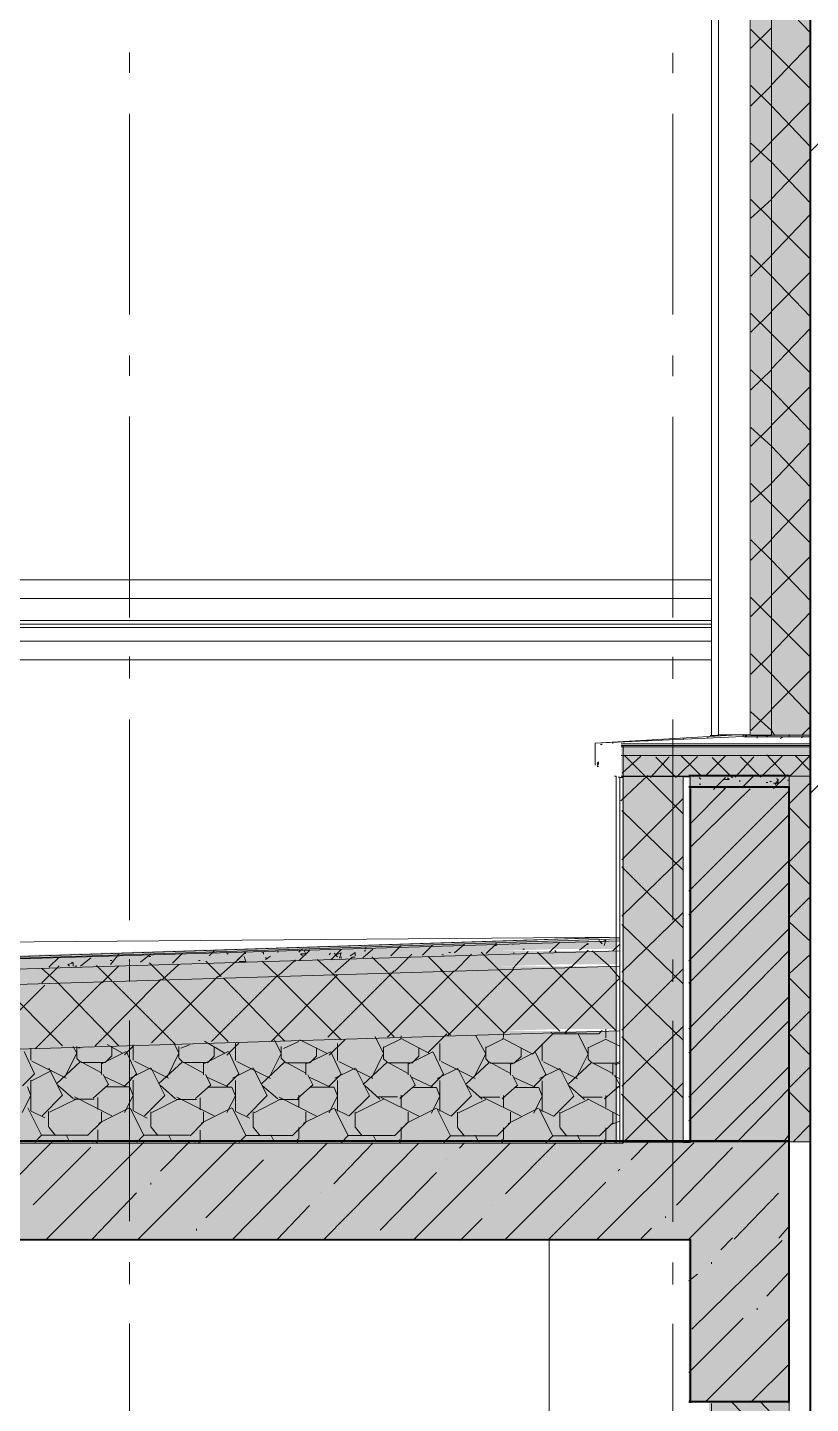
# Model space of a CAD drawing. Header units: millimetres. Extents: x -135211 to 49383, y -8033 to 228499.
# Drawn here: x -52846 to -50898, y 11131 to 14555 of the extents above; entities that cross this region are included whole.
import ezdxf

# ---------------------------------------------------------------- set-up
doc = ezdxf.new("R2010")
doc.units = ezdxf.units.MM
doc.layers.add('PDF _Геометрия', color=7, linetype='Continuous', true_color=0x1d1d1d)
doc.layers.add('PDF _Сплошная заливка', color=7, linetype='Continuous', true_color=0xffffff)

msp = doc.modelspace()

# ---------------------------------------------------------------- hatches: boundary and pattern name
at = {"layer": 'PDF _Сплошная заливка', "transparency": 33554559}
for points in [[(-51674, 12282.8), (-53473.5, 12228.2), (-53617.5, 12224), (-55217.6, 12211.3), (-55755.2, 12207.1), (-56821.9, 12198.6), (-57359.5, 12194.4), (-58426.2, 12185.9), (-58963.8, 12181.7), (-60030.6, 12173.2), (-60568.2, 12169), (-61634.9, 12160.5), (-62172.5, 12156.3), (-62236, 12152), (-62236, 12156.3), (-62997.9, 12198.6), (-63073.1, 12198.6), (-63073.1, 12173.2), (-62993.7, 12173.2), (-62316.4, 12139.3), (-62236, 12135.1), (-61943.9, 12130.9), (-61943.9, 12135.1), (-61385.1, 12139.3), (-58057.9, 12164.7), (-57499.2, 12169), (-53617.5, 12198.6), (-53473.5, 12202.8), (-51517.8, 12262.1), (-51378.2, 12262.1), (-51378.2, 12282.8)], [(-51664.3, 12257.7), (-53473.5, 12202.8), (-53617.5, 12198.6), (-54184.7, 12194.4), (-55327.6, 12185.9), (-55894.8, 12181.7), (-57609.2, 12169), (-58176.5, 12164.7), (-59890.9, 12152), (-60458.1, 12147.8), (-62172.5, 12135.1), (-62236, 12130.9), (-62236, 12135.1), (-62316.4, 12139.3), (-62993.7, 12173.2), (-63073.1, 12173.2), (-63073.1, 12135.1), (-62997.9, 12135.1), (-62236, 12092.8), (-61943.9, 12088.5), (-61943.9, 12092.8), (-54133.9, 12156.3), (-53617.5, 12160.5), (-53473.5, 12164.7), (-51517.8, 12224), (-51378.2, 12224), (-51378.2, 12257.7)], [(-51666.1, 12219.5), (-53473.5, 12164.7), (-53617.5, 12160.5), (-55217.6, 12147.8), (-55755.2, 12143.6), (-56821.9, 12135.1), (-57359.5, 12130.9), (-58426.2, 12122.4), (-58963.8, 12118.2), (-60030.6, 12109.7), (-60568.2, 12105.5), (-61634.9, 12097), (-62172.5, 12092.8), (-62236, 12088.5), (-62236, 12092.8), (-62997.9, 12135.1), (-63073.1, 12135.1), (-63073.1, 11974.2), (-62993.7, 11974.2), (-62739.7, 11961.5), (-62659.3, 11957.3), (-62320.6, 11940.4), (-62240.2, 11936.1), (-61943.9, 11931.9), (-61943.9, 11936.1), (-61385.1, 11940.4), (-59167, 11957.3), (-58608.2, 11961.5), (-56390.1, 11978.5), (-55831.3, 11982.7), (-53613.2, 11999.6), (-51517.8, 12063.1), (-51378.2, 12063.1), (-51378.2, 12219.5)], [(-51676.1, 12058.3), (-53613.2, 11999.6), (-54180.4, 11995.4), (-56466.3, 11978.5), (-57033.5, 11974.2), (-59319.4, 11957.3), (-59886.6, 11953.1), (-62172.5, 11936.1), (-62240.2, 11931.9), (-62240.2, 11936.1), (-62320.6, 11940.4), (-62659.3, 11957.3), (-62739.7, 11961.5), (-62993.7, 11974.2), (-63073.1, 11974.2), (-63073.1, 11783.8), (-51378.2, 11783.8), (-51378.2, 12058.3)]]:
    msp.add_hatch(color=256, dxfattribs=at).paths.add_polyline_path(points)
h = msp.add_hatch(color=256, dxfattribs=at)
h.paths.add_polyline_path([(-77648.6, 11783.8), (-77648.6, 11542.8), (-69245.9, 11542.8), (-69245.9, 11783.8)])
h.paths.add_polyline_path([(-50951, 11783.8), (-68898.8, 11783.8), (-68898.8, 11542.8), (-50951, 11542.8)])

# ---------------------------------------------------------------- linework, layer by layer
at = {"layer": 'PDF _Геометрия', "color": 7, "lineweight": 9}
for points in [[(-51144, 17020.2), (-51144, 12791.2)], [(-51128.2, 12794.9), (-51047.5, 12794.9), (-51047.5, 15842.9), (-51128.2, 15842.9), (-51047.5, 15842.9), (-51047.5, 17023.9)], [(-51045.8, 12793.7), (-50994.9, 12793.7), (-50994.9, 15841.6), (-51045.8, 15841.6), (-50994.9, 15841.6), (-50994.9, 17022.9)], [(-50995.8, 12794.2), (-50898.4, 12794.2), (-50898.4, 15842.1), (-50995.8, 15842.1), (-50898.4, 15842.1), (-50898.4, 17023.3)], [(-52591.8, 14442), (-52591.8, 14492.9)], [(-51240.6, 14441.6), (-51240.6, 14492.4)], [(-52591.8, 13841), (-52591.8, 14340.6)], [(-51240.6, 13840.7), (-51240.6, 14340)], [(-52591.8, 13688.7), (-52591.8, 13739.2)], [(-51240.6, 13687.8), (-51240.6, 13738.6)], [(-52591.8, 13087.3), (-52591.8, 13586.8)], [(-51240.6, 13086.9), (-51240.6, 13586.2)], [(-51144, 13180.9), (-68449.9, 13180.9)], [(-51144, 13134), (-68449.9, 13134)], [(-51144, 13079.2), (-68449.9, 13079.2)], [(-52591.8, 12935), (-52591.8, 12989.9)], [(-51240.6, 12934.5), (-51240.6, 12989.3)], [(-52591.8, 12334.1), (-52591.8, 12833.6)], [(-51240.6, 12333.6), (-51240.6, 12832.9)], [(-50898.4, 12824), (-50898.4, 12824)], [(-51433.6, 12723.9), (-51433.6, 12774.6), (-51433.6, 12719.4)], [(-51368.5, 12692.7), (-50898.4, 12692.7), (-50898.4, 12743.7), (-50898.4, 12764.9), (-50898.4, 12768.9), (-50898.4, 12773), (-51368.5, 12773)], [(-51147.7, 12793.8), (-51126.5, 12793.8)], [(-51065.1, 12791.3), (-51065.1, 12795.8)], [(-51063.5, 12790.1), (-50898.4, 12790.1), (-50898.4, 12794.2), (-51063.5, 12794.2)], [(-50898.4, 12794.2), (-50898.4, 12794.2)], [(-50898.4, 12768.9), (-51368.5, 12768.9)], [(-50898.4, 12764.9), (-51368.5, 12764.9)], [(-50898.4, 12743.7), (-51368.5, 12743.7)], [(-51363.4, 12769.5), (-51363.4, 12765), (-51363.4, 12761), (-51363.4, 12739.9), (-51363.4, 12689.2)], [(-51428.8, 12719.2), (-51424.8, 12723.7), (-51424.8, 12727.7), (-51428.8, 12723.7)], [(-51424.8, 12720.2), (-51428.8, 12720.2)], [(-51428.8, 12716.1), (-51424.8, 12716.1)], [(-51385, 11782.6), (-51380.9, 11782.6), (-51380.9, 12692.7), (-51385, 12692.7)], [(-51380.9, 12689.7), (-51380.9, 11779.1)], [(-51376.2, 11779.2), (-51372.2, 11779.2), (-51372.2, 12689.4), (-51376.2, 12689.4)], [(-51371.9, 11778.8), (-51363.4, 11778.8), (-51363.4, 12689.2), (-51371.9, 12689.2)], [(-51366.7, 11781.4), (-51214.2, 11781.4), (-51214.2, 12691.4), (-51366.7, 12691.4)], [(-51213.8, 11780.7), (-51196.7, 11780.7), (-51196.7, 12690.9), (-51213.8, 12690.9)], [(-51200.8, 12664.6), (-50951, 12664.6), (-50951, 12694.4), (-50951, 11784)], [(-50951, 12694.4), (-51200.8, 12694.4)], [(-51196.7, 12690.9), (-51196.7, 12661.2)], [(-50949.4, 12692.7), (-50898.4, 12692.7), (-50898.4, 11782.7), (-50898.4, 3341.7)], [(-51380.9, 12291.6), (-51380.9, 12660.1)], [(-63073.1, 11779.2), (-51372.2, 11779.2), (-51372.2, 12058.3), (-51372.2, 12219.5), (-51372.2, 12257.7), (-51372.2, 12282.8), (-51372.2, 12287.3), (-51372.2, 12291.3), (-53611.9, 12219.5)], [(-63069.1, 12198.2), (-51380.9, 12291.6), (-53611.9, 12219.3)], [(-52591.8, 12181.7), (-52591.8, 12236.6)], [(-51240.6, 12180.7), (-51240.6, 12236)], [(-52591.8, 11584.8), (-52591.8, 12084.3)], [(-51240.6, 11583.8), (-51240.6, 12083.6)], [(-50949.4, 11782.7), (-50898.4, 11782.7)], [(-51196.7, 11539.7), (-51543.9, 11539.7)], [(-50951, 11542.8), (-50951, 3343.3)], [(-52591.8, 11428), (-52591.8, 11482.9)], [(-51240.6, 11427.4), (-51240.6, 11482.2)], [(-52591.8, 10831.1), (-52591.8, 11330.6)], [(-51240.6, 10830.5), (-51240.6, 11329.8)], [(-51144, 11131.8), (-51144, 6711.9), (-55093.7, 6711.9)], [(-51149.9, 6716.9), (-50951, 6716.9), (-50951, 11136.5), (-51149.9, 11136.5)]]:
    msp.add_lwpolyline(points, dxfattribs=at)
for points in [[(-51126.5, 15841.9), (-51126.5, 12793.8), (-51126.5, 17022.7)], [(-51144, 13070.6), (-68449.9, 13070.6)], [(-51144, 13062.1), (-68449.9, 13062.1)], [(-68449.9, 13028.3), (-51144, 13028.3)], [(-68449.9, 12981.5), (-51144, 12981.5)], [(-50898.4, 12824), (-50898.4, 12794.2)], [(-51065.1, 12791.3), (-51433.5, 12774.7), (-51065.1, 12795.8)], [(-50898.4, 12790.1), (-50898.4, 12773)], [(-52800.6, 7444.8), (-51547.7, 7444.8), (-51547.7, 10962.7), (-54599.6, 10962.7), (-51547.7, 10962.7), (-51547.7, 11542.8), (-51547.7, 6844.1), (-51547.7, 7444.8)]]:
    msp.add_lwpolyline(points, close=True, dxfattribs=at)
at = {"layer": 'PDF _Геометрия', "color": 7, "lineweight": 40}
for points in [[(-50898.4, 17023.3), (-50898.4, 11422.7), (-50898.4, 6715.4), (-50898.4, 6474), (-50898.4, 3341.7), (-50898.4, 2744.9)], [(-51200.8, 11784), (-50951, 11784), (-50951, 12664.6), (-51200.8, 12664.6)], [(-51196.7, 12661.2), (-51196.7, 11780.7)], [(-51200.8, 11136.5), (-50951, 11136.5), (-50951, 11542.8), (-50951, 11784), (-68899.1, 11784)], [(-54646.7, 11539.7), (-51196.7, 11539.7), (-51196.7, 11133.2)]]:
    msp.add_lwpolyline(points, dxfattribs=at)
at = {"layer": 'PDF _Геометрия', "lineweight": 9}
for points in [[(-50898.4, 14542.9), (-50995.8, 14644.4)], [(-51045.8, 14504), (-50994.9, 14554.5)], [(-50994.9, 14499.5), (-51045.8, 14550.4)], [(-50995.8, 14411.6), (-50898.4, 14513.1)], [(-50898.4, 14403), (-50995.8, 14500.5)], [(-51045.8, 14359.8), (-50994.9, 14410.7)], [(-50994.9, 14359.8), (-51045.8, 14410.7)], [(-50995.8, 14271.7), (-50898.4, 14369.2)], [(-50898.4, 14259.1), (-50995.8, 14360.6)], [(-50900.6, 14243.8), (-50837, 14307)], [(-51045.8, 14220.1), (-50994.9, 14271)], [(-50994.9, 14220.1), (-51045.8, 14267)], [(-50995.8, 14127.8), (-50898.4, 14229.3)], [(-50898.4, 14119.2), (-50995.8, 14220.7)], [(-51045.8, 14080.4), (-50994.9, 14127.3)], [(-50994.9, 14076.3), (-51045.8, 14127.3)], [(-50995.8, 13987.9), (-50898.4, 14089.9)], [(-50898.4, 13979.8), (-50995.8, 14076.8)], [(-51045.8, 13936.6), (-50994.9, 13987.6)], [(-50994.9, 13936.6), (-51045.8, 13987.6)], [(-50995.8, 13848.5), (-50898.4, 13946)], [(-50898.4, 13835.9), (-50995.8, 13937.4)], [(-51045.8, 13796.9), (-50994.9, 13847.9)], [(-50994.9, 13792.9), (-51045.8, 13843.3)], [(-50995.8, 13704.6), (-50898.4, 13806.1)], [(-50898.4, 13696), (-50995.8, 13793.5)], [(-51045.8, 13653.2), (-50994.9, 13703.6)], [(-50994.9, 13653.2), (-51045.8, 13703.6)], [(-50995.8, 13564.8), (-50898.4, 13662.2)], [(-50898.4, 13552.1), (-50995.8, 13653.6)], [(-51045.8, 13513.5), (-50994.9, 13563.9)], [(-50994.9, 13513.5), (-51045.8, 13559.9)], [(-50995.8, 13420.8), (-50898.4, 13522.3)], [(-50898.4, 13412.3), (-50995.8, 13513.8)], [(-51045.8, 13373.7), (-50994.9, 13420.1)], [(-50994.9, 13369.2), (-51045.8, 13420.1)], [(-50995.8, 13281), (-50898.4, 13383)], [(-50898.4, 13272.9), (-50995.8, 13369.8)], [(-51045.8, 13229.5), (-50994.9, 13280.4)], [(-50994.9, 13229.5), (-51045.8, 13280.4)], [(-50995.8, 13141.6), (-50898.4, 13239.1)], [(-50898.4, 13129), (-50995.8, 13230.5)], [(-51045.8, 13089.8), (-50994.9, 13140.7)], [(-50994.9, 13085.7), (-51045.8, 13136.7)], [(-50995.8, 12997.7), (-50898.4, 13099.2)], [(-50898.4, 12989.1), (-50995.8, 13086.6)], [(-51045.8, 12946), (-50994.9, 12997)], [(-50994.9, 12946), (-51045.8, 12997)], [(-50995.8, 12857.8), (-50898.4, 12955.3)], [(-50898.4, 12845.2), (-50995.8, 12946.7)], [(-51045.8, 12806.3), (-50994.9, 12857.3)], [(-50994.9, 12806.3), (-51045.8, 12852.7)], [(-50986.1, 12793.5), (-50994.7, 12806.1)], [(-50919.6, 12794.2), (-50898.4, 12815.4)], [(-50898.4, 12815.4), (-50898.4, 12815.4)], [(-51420.1, 12771.1), (-51416, 12771.1)], [(-51389.7, 12773.3), (-51389.7, 12777.8)], [(-51354.6, 12773.3), (-51354.6, 12773.3)], [(-51328.3, 12776), (-51328.3, 12776)], [(-51302, 12778.8), (-51302, 12782.8)], [(-51266.9, 12778.3), (-51266.9, 12778.3)], [(-51240.6, 12781.1), (-51240.6, 12785.1)], [(-51214.2, 12783.4), (-51214.2, 12788)], [(-51179.1, 12783.5), (-51179.1, 12783.5)], [(-51152.8, 12786.4), (-51152.8, 12790.4)], [(-51117.7, 12786.5), (-51117.7, 12786.5)], [(-51091.4, 12788.9), (-51091.4, 12788.9)], [(-51065.1, 12791.3), (-51065.1, 12791.3)], [(-51060.3, 12792.1), (-51056.3, 12792.1)], [(-51030, 12786.9), (-51030, 12791.5)], [(-51007.7, 12789.9), (-51003.7, 12793.9)], [(-50972.6, 12785.6), (-50968.6, 12789.6)], [(-50951, 12791.7), (-50951, 12795.8)], [(-50920, 12787.5), (-50915.9, 12791.5)], [(-51433.6, 12762.1), (-51433.6, 12766.1)], [(-51433.6, 12736.5), (-51433.6, 12736.5)], [(-51366.2, 12699.4), (-51319.5, 12742.1)], [(-51310.8, 12694.1), (-51361.5, 12744.9)], [(-51296.1, 12689.3), (-51249.3, 12740.1)], [(-51231.8, 12688.8), (-51282.6, 12739.6)], [(-51230, 12690.4), (-51179.1, 12741.3)], [(-51170.4, 12693.7), (-51221.2, 12744.5)], [(-51159.8, 12692.1), (-51109, 12742.5)], [(-51091.4, 12688.1), (-51142.3, 12739)], [(-51085.1, 12689.9), (-51038.8, 12740.8)], [(-51021.2, 12689.4), (-51072.1, 12740.4)], [(-51019.5, 12691.2), (-50968.6, 12742.2)], [(-50959.8, 12694.6), (-51006.2, 12745)], [(-50949.4, 12692.7), (-50898.4, 12743.7)], [(-50898.4, 12705.3), (-50936.2, 12743.7)], [(-50900.6, 12647.9), (-50837, 12711.1)], [(-51369.8, 12630.6), (-51302, 12693.9)], [(-51214.2, 12598.3), (-51307.3, 12691.4)], [(-51187.9, 12690.7), (-51187.9, 12690.7)], [(-51174.4, 12689.2), (-51170.4, 12685.2)], [(-51174.4, 12672.6), (-51170.4, 12672.6)], [(-51138.7, 12658.9), (-51109, 12688.6), (-51113, 12684.6)], [(-51112.8, 12684.3), (-51100.2, 12684.3), (-51104.2, 12688.4)], [(-51073.9, 12682.7), (-51073.9, 12678.1)], [(-51073.9, 12679.1), (-51073.9, 12679.1)], [(-51068.5, 12663.6), (-51038.8, 12693.4)], [(-51007.7, 12676.4), (-51003.7, 12676.4)], [(-50998.9, 12679.2), (-50994.9, 12679.2)], [(-50990, 12674.8), (-50977.3, 12674.8), (-50981.4, 12687.4)], [(-50989.6, 12661.8), (-50959.8, 12691)], [(-50985.9, 12671.2), (-50977.3, 12684.4)], [(-50981.4, 12678.8), (-50977.3, 12674.8)], [(-50955.1, 12682.2), (-50951, 12682.2)], [(-50949.4, 12625), (-50898.4, 12676)], [(-51366.7, 12484.1), (-51214.2, 12636.6)], [(-51200.8, 12406.2), (-50951, 12656)], [(-51198.1, 12573.2), (-51109, 12662.4), (-51113, 12662.4)], [(-51195.7, 12516.7), (-51047.5, 12660.8)], [(-51214.2, 12458.5), (-51366.7, 12606.9)], [(-50898.4, 12561.4), (-50949.4, 12612.4)], [(-51200.8, 12347.2), (-50951, 12597)], [(-50949.4, 12481.1), (-50898.4, 12532.1)], [(-51366.7, 12344.3), (-51214.2, 12492.7)], [(-51214.2, 12314.6), (-51366.7, 12467)], [(-51200.8, 12232.6), (-50951, 12482.4)], [(-50898.4, 12422), (-50949.4, 12472.5)], [(-51200.8, 12177.6), (-50951, 12427.4)], [(-50949.4, 12341.2), (-50898.4, 12392.2)], [(-51366.7, 12204.5), (-51214.2, 12352.8)], [(-50898.4, 12282.1), (-50949.4, 12328.6)], [(-51214.2, 12175.3), (-51366.7, 12323.2)], [(-51200.8, 12063.6), (-50951, 12313.3)], [(-52394.1, 12245), (-52381.2, 12257.9)], [(-52223.3, 12253.4), (-52223.3, 12257.4)], [(-52170.3, 12254.3), (-52161.8, 12262.7)], [(-52169.7, 12233.5), (-52144.3, 12258.9)], [(-52166, 12250.3), (-52153.1, 12250.3), (-52157.5, 12258.8)], [(-52153.1, 12262.3), (-52153.1, 12258.3)], [(-52090.7, 12235.5), (-52065.3, 12260.9)], [(-52011.8, 12240.7), (-51986.4, 12262.1)], [(-52007.9, 12258), (-52003.9, 12258)], [(-52003.9, 12261.5), (-52003.9, 12265.9)], [(-51941.6, 12245.4), (-51916.2, 12270.8)], [(-51916.2, 12258.4), (-51916.2, 12258.4)], [(-51862.7, 12247.3), (-51837.2, 12272.8)], [(-51783.7, 12252.8), (-51758.2, 12274.3)], [(-51704.8, 12251), (-51679.3, 12276)], [(-51683.3, 12271), (-51679.3, 12271)], [(-51639.4, 12274.2), (-51635.4, 12274.2)], [(-51638.3, 12213.7), (-51600.3, 12256.3)], [(-51613.1, 12261.6), (-51609.1, 12261.6)], [(-51547.7, 12263.2), (-51547.7, 12263.2)], [(-51546.9, 12254.2), (-51521.3, 12279.2)], [(-51534.1, 12258.5), (-51530.1, 12254)], [(-51493.3, 12217.4), (-51451.1, 12259.5)], [(-51472.2, 12259.5), (-51451.1, 12276.6)], [(-51455.2, 12273.1), (-51451.1, 12273.1)], [(-51398.5, 12220), (-51440.7, 12258.1)], [(-51433.6, 12279.5), (-51433.6, 12279.5)], [(-51424.6, 12283.3), (-51416, 12274.8)], [(-51419.8, 12279.5), (-51407.3, 12284), (-51411.3, 12271)], [(-51389.2, 12257.7), (-51372.2, 12274.2)], [(-51200.8, 12004), (-50951, 12258.3)], [(-52792.4, 12217.2), (-52767.2, 12242.3)], [(-52745.4, 12223.9), (-52740.9, 12219.5)], [(-52745, 12223.4), (-52732.1, 12227.8), (-52732.1, 12219.4)], [(-52736.6, 12228.8), (-52732.1, 12228.8)], [(-52713.5, 12219.2), (-52688.3, 12239.9)], [(-52640.1, 12233.3), (-52635.6, 12233.3)], [(-52639.3, 12223.9), (-52618.1, 12249.1)], [(-52564.4, 12229.1), (-52539.1, 12250.4)], [(-52543.6, 12243.5), (-52539.1, 12243.5)], [(-52504, 12190), (-52542.1, 12228.1)], [(-52511, 12185.5), (-52468.9, 12223.6)], [(-52485.4, 12227.1), (-52460.2, 12252.3)], [(-52420.7, 12234), (-52416.3, 12234)], [(-52407.5, 12233), (-52407.5, 12233)], [(-52363.6, 12193.9), (-52401.8, 12231.6)], [(-52370.7, 12193), (-52328.5, 12230.7)], [(-52350.6, 12253.5), (-52346.1, 12249)], [(-52327.5, 12230.3), (-52302.2, 12255.6)], [(-52323.9, 12234.7), (-52311, 12247.1)], [(-52319.1, 12230.8), (-52302.2, 12230.8), (-52306.7, 12243.7)], [(-52306.7, 12251.1), (-52302.2, 12251.1)], [(-52262.8, 12254.3), (-52258.4, 12254.3)], [(-52223.3, 12194.3), (-52261.5, 12232.1)], [(-52258.4, 12253.3), (-52258.4, 12249.3)], [(-52254, 12241.4), (-52249.6, 12236.9)], [(-52253.7, 12236), (-52240.8, 12244.4)], [(-52221.6, 12196), (-52179.4, 12234.3)], [(-52179.4, 12230.8), (-52179.4, 12235.3)], [(-52166.3, 12249.8), (-52161.8, 12245.8)], [(-52082.9, 12197.6), (-52125.2, 12235.9)], [(-52095.6, 12247.8), (-52091.6, 12252.3)], [(-52082.6, 12251.9), (-52074.1, 12242.9)], [(-52081.3, 12203.4), (-52039, 12241.2)], [(-52078.3, 12248), (-52065.3, 12252.5), (-52069.8, 12239.5)], [(-52065.3, 12243), (-52065.3, 12238.5)], [(-52042.7, 12245.3), (-52030.2, 12253.7), (-52030.2, 12245.3)], [(-52038.7, 12241.8), (-52030.2, 12241.8)], [(-51951.3, 12205.1), (-51989.1, 12243)], [(-51932.2, 12206.8), (-51889.8, 12249.2)], [(-51810.9, 12205.2), (-51848.8, 12243.6)], [(-51814.9, 12247.6), (-51810.9, 12247.6)], [(-51797.3, 12253.8), (-51793.3, 12253.8)], [(-51783.2, 12206.6), (-51740.7, 12249.1)], [(-51679.3, 12216), (-51717.3, 12254)], [(-51635.4, 12249.7), (-51635.4, 12253.7)], [(-51538.9, 12216.3), (-51577, 12254.4)], [(-50949.4, 12201.9), (-50898.4, 12248.3)], [(-52809.7, 12178.2), (-52767.2, 12220.1)], [(-52767.2, 12175.7), (-52809.7, 12213.7)], [(-52727.8, 12219.9), (-52723.4, 12219.9)], [(-52635.6, 12182.9), (-52673.7, 12221)], [(-52660.6, 12177.9), (-52618.1, 12220.4)], [(-52537.6, 12028.8), (-52372.4, 12193.9)], [(-52346.1, 12032.2), (-52502.9, 12189)], [(-52388.2, 12032.3), (-52223.3, 12197.3)], [(-52205.7, 12032.9), (-52358.3, 12189.4)], [(-52239.4, 12032.4), (-52074.1, 12197.6)], [(-52065.3, 12036.4), (-52222.1, 12193.2)], [(-52098.8, 12042.8), (-51933.7, 12207.8)], [(-51933.7, 12043.8), (-52086.3, 12200.3)], [(-51793.3, 12047.6), (-51950.2, 12203.9)], [(-51949.9, 12042.7), (-51784.6, 12208)], [(-51661.7, 12042.1), (-51661.7, 12054.7), (-51818.3, 12211.2)], [(-51800.5, 12046.5), (-51635.4, 12211.7)], [(-51521.3, 12058.2), (-51678.2, 12215.1)], [(-51659.9, 12053.1), (-51495, 12218.6)], [(-51380.9, 12058.7), (-51537.6, 12215.3)], [(-51507.7, 12054.3), (-51372.2, 12189.9), (-51397.8, 12219.5)], [(-51366.7, 12060.6), (-51214.2, 12213)], [(-50898.4, 12138.2), (-50949.4, 12189.2)], [(-52967.6, 12007.2), (-52802.3, 12172)], [(-52758.5, 12021.2), (-52914.9, 12177.6)], [(-52827, 12014), (-52662, 12179.1)], [(-52618.1, 12021.1), (-52770.4, 12177.9)], [(-52677.7, 12021.6), (-52512.8, 12187)], [(-52477.7, 12025), (-52634.2, 12181.5)], [(-51214.2, 12035.4), (-51366.7, 12183.3)], [(-51200.8, 11894), (-50951, 12143.8)], [(-50949.4, 12057.9), (-50898.4, 12108.4)], [(-51848.5, 12004.5), (-51802.1, 12051)], [(-51589.5, 12000.3), (-51538.9, 12051.4), (-51542.9, 12055.4)], [(-51539.2, 12051.3), (-51424.8, 12051.3)], [(-51503.8, 12050.5), (-51507.8, 12054.5)], [(-51480.7, 11942), (-51451.1, 12001.2), (-51476.7, 12052.4)], [(-51424.6, 12051), (-51416, 12059.5)], [(-51407.3, 12041.6), (-51407.3, 12062.7)], [(-51366.7, 11921.2), (-51214.2, 12069.1)], [(-51200.8, 11834.9), (-50951, 12084.7)], [(-52753, 11943.8), (-52723.4, 12003.1), (-52731.8, 12019.9)], [(-52723.4, 11990.3), (-52723.4, 12019.9)], [(-52652.4, 11979.7), (-52635.6, 11996.5), (-52635.6, 12017.8)], [(-52609.3, 12003.3), (-52647.4, 12024.6)], [(-52604.3, 11999.2), (-52583, 12020.5)], [(-52583, 11985.8), (-52583, 12023.9)], [(-52498.6, 11943.7), (-52468.9, 12002.7), (-52481.8, 12028.4)], [(-52468.9, 11990.3), (-52468.9, 12019.5)], [(-52463.9, 12015.5), (-52442.6, 12023.9)], [(-52354.9, 12003), (-52405.5, 12032.7)], [(-52398, 11979.2), (-52381.2, 11996), (-52381.2, 12017.4)], [(-52349.5, 11998.5), (-52319.8, 12028.3)], [(-52328.5, 11985.1), (-52328.5, 12027.8)], [(-52244.3, 11942.9), (-52214.5, 12002.5), (-52231.4, 12036.3)], [(-52214.5, 11989.6), (-52214.5, 12019.4)], [(-52208.9, 12014.6), (-52170.6, 12032)], [(-52100.4, 12002.4), (-52168.1, 12036.2)], [(-52143.7, 11978.9), (-52126.7, 11995.8), (-52126.7, 12016.7)], [(-52094.9, 11998.1), (-52056.5, 12036)], [(-52074.1, 11985.1), (-52074.1, 12027.4)], [(-51989.4, 11942.9), (-51960, 12002.2), (-51981, 12044.6)], [(-51960, 11989.2), (-51960, 12019.1)], [(-51958.6, 12018), (-51916.2, 12038.9)], [(-51846, 12002.1), (-51917.9, 12040.5)], [(-51916.2, 12042.4), (-51916.2, 12046.4)], [(-51819.6, 11984.4), (-51819.6, 12026.8)], [(-51735.1, 11942.6), (-51705.6, 12001.6), (-51731.1, 12048.1)], [(-51705.6, 11989.1), (-51705.6, 12018.6)], [(-51704.2, 12017.6), (-51661.7, 12038.6)], [(-51591.5, 12002.1), (-51663.6, 12040.1)], [(-51565.2, 11984.4), (-51565.2, 12026.5)], [(-51451.1, 11988.7), (-51451.1, 12018.3)], [(-51449.4, 12017), (-51407.3, 12038.1)], [(-51372.2, 12020.2), (-51405.8, 12037.3)], [(-51214.2, 11891.6), (-51366.7, 12044)], [(-50898.4, 11998.4), (-50949.4, 12049.4)], [(-52858.3, 11922.2), (-52828.7, 11951.8), (-52854.3, 12007)], [(-52837.4, 11985.9), (-52837.4, 12015.5)], [(-52749.7, 11941.1), (-52834.6, 11983.6)], [(-52773.9, 11926.5), (-52714.6, 11981.8), (-52723, 11990.2)], [(-52719, 12016.4), (-52714.6, 12016.4)], [(-52662, 11954.2), (-52716.8, 11983.9)], [(-52659.9, 11977.5), (-52600.5, 12007.2)], [(-52603.9, 11922), (-52574.2, 11951.7), (-52599.4, 12006.6)], [(-52495.3, 11940.9), (-52579.9, 11983.5)], [(-52519.6, 11926.4), (-52460.2, 11981.4), (-52468.6, 11989.8)], [(-52407.5, 11953.5), (-52462.5, 11983.2)], [(-52405.1, 11977.2), (-52346.1, 12006.9)], [(-52349.5, 11921.6), (-52319.8, 11951.3), (-52345.1, 12006.4)], [(-52240.8, 11940.4), (-52325.2, 11982.6)], [(-52264.8, 11926), (-52205.7, 11981.2), (-52214.2, 11989.6)], [(-52153.1, 11953.5), (-52208.3, 11982.8)], [(-52150.9, 11977.1), (-52091.6, 12006.4)], [(-52095.2, 11921.4), (-52065.3, 11950.8), (-52090.7, 12006)], [(-51986.4, 11940.2), (-52071.1, 11982.6)], [(-52010.6, 11925.5), (-51951.3, 11980.8), (-51959.7, 11989.3)], [(-51898.6, 11952.8), (-51953.5, 11982.7)], [(-51896.6, 11976.7), (-51837.2, 12006.2)], [(-51889.3, 11978.4), (-51872.3, 11995.4), (-51872.3, 12016.3)], [(-51840.3, 11921), (-51810.9, 11950.5), (-51836.3, 12005.4)], [(-51731.9, 11939.8), (-51816.4, 11982.3)], [(-51756.3, 11925.2), (-51696.8, 11980.2), (-51705.3, 11988.7)], [(-51644.2, 11952.3), (-51699.2, 11982.3)], [(-51641.8, 11976.1), (-51582.8, 12005.7)], [(-51634.9, 11978.2), (-51617.8, 11995.2), (-51617.8, 12016.2)], [(-51586, 11920.4), (-51556.4, 11950), (-51582, 12005.1)], [(-51501.6, 11925.1), (-51442.4, 11979.8), (-51450.9, 11988.3)], [(-52835.6, 11934.6), (-52784.8, 11960.2)], [(-52809.3, 11847.4), (-52758.5, 11898.3), (-52792.5, 11965.9)], [(-52712.5, 11979.8), (-52653.2, 11979.8)], [(-52682.5, 11890.8), (-52644.4, 11924.9), (-52657.3, 11950.1)], [(-52662, 11949.8), (-52662, 11979.4)], [(-52590.1, 11941.1), (-52539.1, 11966.8)], [(-52555, 11847.3), (-52504, 11897.8), (-52537.7, 11965.7)], [(-52458.2, 11979.7), (-52398.7, 11979.7)], [(-52428.1, 11890.5), (-52390, 11924.2), (-52402.9, 11949.9)], [(-52407.5, 11949.5), (-52407.5, 11979.2)], [(-52335.3, 11940.9), (-52284.7, 11966.2)], [(-52300.2, 11846.5), (-52249.6, 11897.7), (-52283.4, 11965.2)], [(-52203.5, 11979.4), (-52144.3, 11979.4)], [(-52173.8, 11890.4), (-52135.5, 11924.2), (-52148.4, 11949.5)], [(-52153.1, 11949), (-52153.1, 11978.8)], [(-52081, 11940.5), (-52030.2, 11965.9)], [(-52046, 11846.5), (-51995.1, 11897.3), (-52029, 11965.1)], [(-51949.2, 11978.8), (-51889.8, 11978.8)], [(-51919, 11890), (-51881.1, 11923.5), (-51893.5, 11948.9)], [(-51898.6, 11948.8), (-51898.6, 11978.2)], [(-51826.7, 11940.3), (-51775.8, 11965.3)], [(-51791.7, 11846.2), (-51740.7, 11896.7), (-51774.7, 11964.7)], [(-51694.4, 11978.4), (-51635.4, 11978.4)], [(-51664.7, 11889.5), (-51626.6, 11923.5), (-51639.1, 11948.5)], [(-51644.2, 11948.3), (-51644.2, 11977.8)], [(-51571.9, 11940), (-51521.3, 11965)], [(-51477.5, 11939.6), (-51562.2, 11981.7)], [(-51536.9, 11845.7), (-51486.2, 11896.4), (-51520.3, 11964)], [(-51389.7, 11952.1), (-51444.9, 11981.7)], [(-51440.2, 11978.4), (-51380.9, 11978.4)], [(-51410.3, 11889.1), (-51372.2, 11922.8), (-51384.7, 11948.4)], [(-51389.7, 11948.1), (-51389.7, 11977.7)], [(-51384.7, 11974), (-51372.2, 11978)], [(-51380.7, 11978), (-51372.2, 11982)], [(-51137.2, 11784), (-50951, 11970.2)], [(-50949.4, 11918.1), (-50898.4, 11969.1)], [(-52858.6, 11855.7), (-52837.4, 11898.1), (-52845.8, 11919.3)], [(-52837.4, 11859.7), (-52837.4, 11936.1)], [(-52732.1, 11890.1), (-52770.2, 11923.7)], [(-52600.5, 11919.2), (-52655.4, 11944.9)], [(-52651.1, 11919.1), (-52591.8, 11919.1)], [(-52604.3, 11855.3), (-52583, 11897.8), (-52591.4, 11918.6)], [(-52583, 11859.7), (-52583, 11935.9)], [(-52477.7, 11889.8), (-52515.8, 11923.5)], [(-52346.1, 11919.1), (-52401.2, 11944.4)], [(-52396.4, 11918.6), (-52337.3, 11918.6)], [(-52349.9, 11855.1), (-52328.5, 11897.3), (-52337, 11918.6)], [(-52328.5, 11859.1), (-52328.5, 11935.5)], [(-52223.3, 11889.3), (-52261.5, 11923)], [(-52091.6, 11918.8), (-52146.9, 11944.2)], [(-52142.1, 11918.4), (-52082.9, 11918.4)], [(-52095.5, 11854.7), (-52074.1, 11897), (-52082.6, 11917.9)], [(-52074.1, 11858.7), (-52074.1, 11934.8)], [(-51968.8, 11889), (-52006.7, 11922.9)], [(-51837.2, 11918.3), (-51892.1, 11943.8)], [(-51887.8, 11917.9), (-51828.4, 11917.9)], [(-51840.6, 11854.1), (-51819.6, 11896.5), (-51828.1, 11918)], [(-51819.6, 11858.6), (-51819.6, 11934.9)], [(-51714.4, 11888.5), (-51752.4, 11922.5)], [(-51582.8, 11918.1), (-51637.8, 11943.1)], [(-51633.1, 11917.7), (-51574, 11917.7)], [(-51586.2, 11853.7), (-51565.2, 11896.3), (-51573.7, 11917.3)], [(-51565.2, 11858.2), (-51565.2, 11934.3)], [(-51459.9, 11888.2), (-51498, 11921.8)], [(-51372.2, 11939.9), (-51384.7, 11944.4)], [(-51380.7, 11918.8), (-51372.2, 11918.8)], [(-51362.6, 11781.4), (-51214.2, 11929.3)], [(-51078.2, 11784), (-50951, 11915.2)], [(-52791, 11856), (-52723.4, 11889.5)], [(-52730.4, 11888.6), (-52679.5, 11888.6)], [(-52635.6, 11847.3), (-52728.6, 11894.2)], [(-52670.7, 11862.9), (-52670.7, 11892.5)], [(-52536.8, 11855.6), (-52468.9, 11889.3)], [(-52475.6, 11888.1), (-52425.1, 11888.1)], [(-52381.2, 11847.3), (-52474.4, 11893.9)], [(-52416.3, 11862.3), (-52416.3, 11892)], [(-52282.1, 11855), (-52214.5, 11889.3)], [(-52221.3, 11887.8), (-52170.6, 11887.8)], [(-52126.7, 11846.6), (-52219.8, 11893.4)], [(-52170.6, 11868.9), (-52170.6, 11898.7)], [(-52027.8, 11854.6), (-51960, 11888.5)], [(-51975.8, 11894.2), (-51924.9, 11894.2)], [(-51872.3, 11846.2), (-51965.6, 11893.1)], [(-51916.2, 11868.9), (-51916.2, 11898.3)], [(-51773.1, 11854.6), (-51705.6, 11888.1)], [(-51721.5, 11894), (-51670.5, 11894)], [(-51617.8, 11846), (-51710.9, 11892.6)], [(-51661.7, 11868.5), (-51661.7, 11898.1)], [(-51518.9, 11854.3), (-51451.1, 11887.9)], [(-51466.7, 11893.4), (-51416, 11893.4)], [(-51372.2, 11847), (-51452.5, 11889.1)], [(-51407.3, 11868), (-51407.3, 11897.6)], [(-51249.3, 11782.3), (-51368, 11900.9)], [(-50898.4, 11854.4), (-50949.4, 11905.4)], [(-52827.9, 11781.9), (-52811.1, 11799.2), (-52845.2, 11866.8)], [(-52802.3, 11842), (-52836.4, 11858.8)], [(-52793.6, 11819.7), (-52793.6, 11857.7)], [(-52696.1, 11798.1), (-52662, 11832.2), (-52662, 11857.4)], [(-52667.9, 11829.1), (-52591.8, 11867.2)], [(-52573.5, 11781.9), (-52556.7, 11798.7), (-52590.3, 11866.5)], [(-52547.9, 11841.7), (-52581.5, 11858.5)], [(-52539.1, 11819.3), (-52539.1, 11857.4)], [(-52441.2, 11797.8), (-52407.5, 11831.5), (-52407.5, 11857.3)], [(-52413.7, 11828.8), (-52337.3, 11867)], [(-52319.1, 11781.6), (-52302.2, 11798.5), (-52336, 11866)], [(-52293.4, 11841.1), (-52327.2, 11858)], [(-52284.7, 11818.8), (-52284.7, 11857)], [(-52186.9, 11797.3), (-52153.1, 11831.6), (-52153.1, 11857)], [(-52159, 11828.8), (-52082.9, 11866.6)], [(-52064.7, 11781.1), (-52047.8, 11798), (-52081.6, 11865.7)], [(-52047.8, 11847.8), (-52081.6, 11864.7)], [(-52030.2, 11818.5), (-52030.2, 11856.8)], [(-51932.5, 11797.1), (-51898.6, 11831.1), (-51898.6, 11856.5)], [(-51904.8, 11828), (-51828.4, 11866.5)], [(-51810.3, 11780.9), (-51793.3, 11797.8), (-51827.3, 11865.3)], [(-51793.3, 11847.3), (-51827.3, 11864.3)], [(-51775.8, 11818.5), (-51775.8, 11856.4)], [(-51678.2, 11796.7), (-51644.2, 11830.7), (-51644.2, 11856.2)], [(-51650.1, 11828), (-51574, 11866.1)], [(-51555.9, 11780.4), (-51538.9, 11797.4), (-51572.9, 11865)], [(-51538.9, 11847), (-51572.9, 11864)], [(-51521.3, 11818.2), (-51521.3, 11856.3)], [(-51423.4, 11796.5), (-51389.7, 11830.1), (-51389.7, 11855.7)], [(-52776, 11798.3), (-52792.8, 11819)], [(-52670.7, 11782.3), (-52670.7, 11812)], [(-52521.6, 11797.9), (-52538.4, 11818.7)], [(-52416.3, 11782), (-52416.3, 11811.7)], [(-52267.1, 11797.4), (-52284, 11818.7)], [(-52170.6, 11788.9), (-52170.6, 11818.2)], [(-52012.7, 11797.1), (-52029.6, 11818)], [(-51916.2, 11788.6), (-51916.2, 11818)], [(-51758.2, 11796.6), (-51775.2, 11817.6)], [(-51661.7, 11788), (-51661.7, 11817.5)], [(-51503.8, 11796.4), (-51520.8, 11817.4)], [(-51407.3, 11787.7), (-51407.3, 11817.3)], [(-51393.3, 11825.4), (-51372.2, 11833.9)], [(-50940.8, 11782.7), (-50898.4, 11825.2)], [(-53026.1, 11540.3), (-52784.8, 11781.6)], [(-52811.1, 11799.4), (-52697.1, 11799.4)], [(-52798.1, 11540.4), (-52556.7, 11781.9)], [(-52740.9, 11783.6), (-52749.3, 11800.3)], [(-52684, 11781.9), (-52679.5, 11785.9)], [(-52670.7, 11778.4), (-52675.2, 11782.3)], [(-52569.7, 11541), (-52328.5, 11782.1)], [(-52557.1, 11799), (-52442.6, 11799)], [(-52514.5, 11709.8), (-52442.6, 11782.1)], [(-52486.5, 11783.4), (-52494.9, 11800.2)], [(-52429.5, 11781.5), (-52425.1, 11785.5)], [(-52416.3, 11778), (-52420.7, 11782)], [(-52337.3, 11537.7), (-52100.4, 11779)], [(-52302.5, 11798.3), (-52188.2, 11798.3)], [(-52232, 11782.9), (-52240.5, 11799.8)], [(-52170.6, 11784.4), (-52175.1, 11788.9)], [(-52175.1, 11780.9), (-52170.6, 11785.4)], [(-52109.3, 11538.3), (-51872.3, 11779.3)], [(-52083.5, 11677.6), (-51986.4, 11779.3)], [(-52047.9, 11797.9), (-51933.7, 11797.9)], [(-51977.6, 11782.3), (-51986.1, 11799.2)], [(-51916.2, 11784.1), (-51920.2, 11788.6)], [(-51920.2, 11780.6), (-51916.2, 11785.1)], [(-51885.4, 11538.5), (-51644.2, 11779.7)], [(-51793.8, 11797.8), (-51679.3, 11797.8)], [(-51770.7, 11767.1), (-51758.2, 11779.6)], [(-51723.1, 11781.9), (-51731.6, 11798.9)], [(-51661.7, 11783.5), (-51665.7, 11788)], [(-51665.7, 11780.5), (-51661.7, 11784.5)], [(-51657.4, 11539.2), (-51416, 11780)], [(-51656.9, 11653.2), (-51530.1, 11780)], [(-51539.2, 11797.5), (-51424.8, 11797.5)], [(-51468.7, 11781.8), (-51477.2, 11798.8)], [(-51429.4, 11539.4), (-51187.9, 11780.4)], [(-51407.3, 11783.2), (-51411.3, 11787.7)], [(-51411.3, 11780.2), (-51407.3, 11784.2)], [(-51344.2, 11738.1), (-51302, 11780.3)], [(-51222.8, 11781.4), (-51214.2, 11785.4)], [(-51201, 11539.6), (-50959.8, 11781.2)], [(-50963.6, 11784), (-50951, 11801.1)], [(-52832, 11625.4), (-52688.3, 11769.2)], [(-52232, 11770), (-52232, 11770)], [(-51231, 11624.7), (-51091.4, 11768.7)], [(-52402.4, 11593.8), (-52258.4, 11737.8)], [(-51802.1, 11738.8), (-51802.1, 11738.8)], [(-51376.2, 11710.4), (-51372.2, 11714.4)], [(-52539.1, 11676.3), (-52539.1, 11680.8)], [(-51968.2, 11562.4), (-51828.4, 11706.2)], [(-51546.8, 11542.3), (-51407.3, 11681.8)], [(-50951, 11682.5), (-50951, 11686.6)], [(-52684, 11541.1), (-52574.2, 11655.3)], [(-52118, 11656.1), (-52118, 11656.1)], [(-51087.3, 11540.2), (-50977.3, 11654.7)], [(-52224.9, 11539.2), (-52144.3, 11623.8)], [(-51688, 11624.7), (-51688, 11624.7)], [(-51769.4, 11537), (-51714.4, 11592)], [(-51258.1, 11593.1), (-51258.1, 11597.1)], [(-50976.3, 11542.8), (-50951, 11572.5)], [(-52425.1, 11562), (-52425.1, 11566.4)], [(-51318.8, 11542.3), (-51293.2, 11567.4)], [(-51121.1, 11513.8), (-51091.4, 11543.5)], [(-51193.1, 11316.4), (-50968.6, 11536.8)], [(-51144, 11478.7), (-51144, 11483.2)], [(-51200.3, 11436.3), (-51179.1, 11453.5)], [(-51006, 11398.9), (-50951, 11458)], [(-51030, 11364.7), (-51030, 11368.8)], [(-51200.6, 11208.4), (-51065.1, 11343.5)], [(-51158.4, 11136.5), (-50951, 11343.9)], [(-51044.4, 11136.5), (-50951, 11229.4)], [(-50951, 10988.2), (-51094.8, 11136.5)], [(-50951, 11060.3), (-51023.2, 11136.5)], [(-50951, 11132), (-50955.1, 11136.5)]]:
    msp.add_lwpolyline(points, dxfattribs=at)
at = {"layer": 'PDF _Геометрия', "color": 7, "lineweight": 20}
for points in [[(-51372.2, 12287.3), (-53611.9, 12215), (-51372.2, 12282.8)], [(-51372.2, 12257.7), (-53611.9, 12189.9)], [(-51372.2, 12219.5), (-53611.9, 12151.7)], [(-51372.2, 12058.3), (-53607.3, 11990.6)]]:
    msp.add_lwpolyline(points, dxfattribs=at)
at = {"layer": 'PDF _Сплошная заливка', "lineweight": 5, "transparency": 33554559}
for points in [[(-51045.8, 15841.6), (-50994.9, 15841.6), (-51045.8, 12793.7), (-50994.9, 12793.7)], [(-50995.8, 15842.1), (-50898.4, 15842.1), (-50995.8, 12794.2), (-50898.4, 12794.2)], [(-51368, 12764.9), (-50898.4, 12764.9), (-51368, 12743.7), (-50898.4, 12743.7)], [(-51368, 12743.7), (-50898.4, 12743.7), (-51368, 12692.7), (-50898.4, 12692.7)], [(-51366.7, 12691.4), (-51214.2, 12691.4), (-51366.7, 11781.4), (-51214.2, 11781.4)], [(-51200.8, 12694.4), (-50951, 12694.4), (-51200.8, 12664.6), (-50951, 12664.6)], [(-50949.4, 12692.7), (-50898.4, 12692.7), (-50949.4, 11782.7), (-50898.4, 11782.7)], [(-51200.8, 12664.6), (-50951, 12664.6), (-51200.8, 11784), (-50951, 11784)], [(-51200.8, 11542.8), (-50951, 11542.8), (-51200.8, 11136.5), (-50951, 11136.5)], [(-51149.9, 11136.5), (-50951, 11136.5), (-51149.9, 6716.9), (-50951, 6716.9)]]:
    msp.add_solid(points, dxfattribs=at)

doc.saveas('drawing.dxf')
